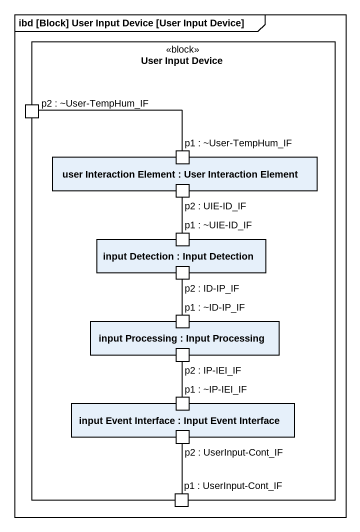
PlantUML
@startuml
mainframe ibd [Block] User Input Device [User Input Device]
rectangle "User Input Device" as User_Input_Device <<block>> {
  port "p2 : ~User-TempHum_IF" as p2_User_TempHum_IF
  rectangle "user Interaction Element : User Interaction Element" as user_Interaction_Element {
    port "p1 : ~User-TempHum_IF" as p1_User_TempHum_IF
    port "p2 : UIE-ID_IF" as p2_UIE_ID_IF
  }
  rectangle "input Detection : Input Detection" as input_Detection {
    port "p1 : ~UIE-ID_IF" as p1_UIE_ID_IF
    port "p2 : ID-IP_IF" as p2_ID_IP_IF
  }
  rectangle "input Processing : Input Processing" as input_Processing {
    port "p1 : ~ID-IP_IF" as p1_ID_IP_IF
    port "p2 : IP-IEI_IF" as p2_IP_IEI_IF
  }
  rectangle "input Event Interface : Input Event Interface" as input_Event_Interface {
    port "p1 : ~IP-IEI_IF" as p1_IP_IEI_IF
    port "p2 : UserInput-Cont_IF" as p2_UserInput_Cont_IF
  }
  port "p1 : UserInput-Cont_IF" as p1_UserInput_Cont_IF
}
p2_User_TempHum_IF -right- p1_User_TempHum_IF
p2_UIE_ID_IF -- p1_UIE_ID_IF
p2_ID_IP_IF -- p1_ID_IP_IF
p2_IP_IEI_IF -- p1_IP_IEI_IF
p2_UserInput_Cont_IF -- p1_UserInput_Cont_IF
@enduml
